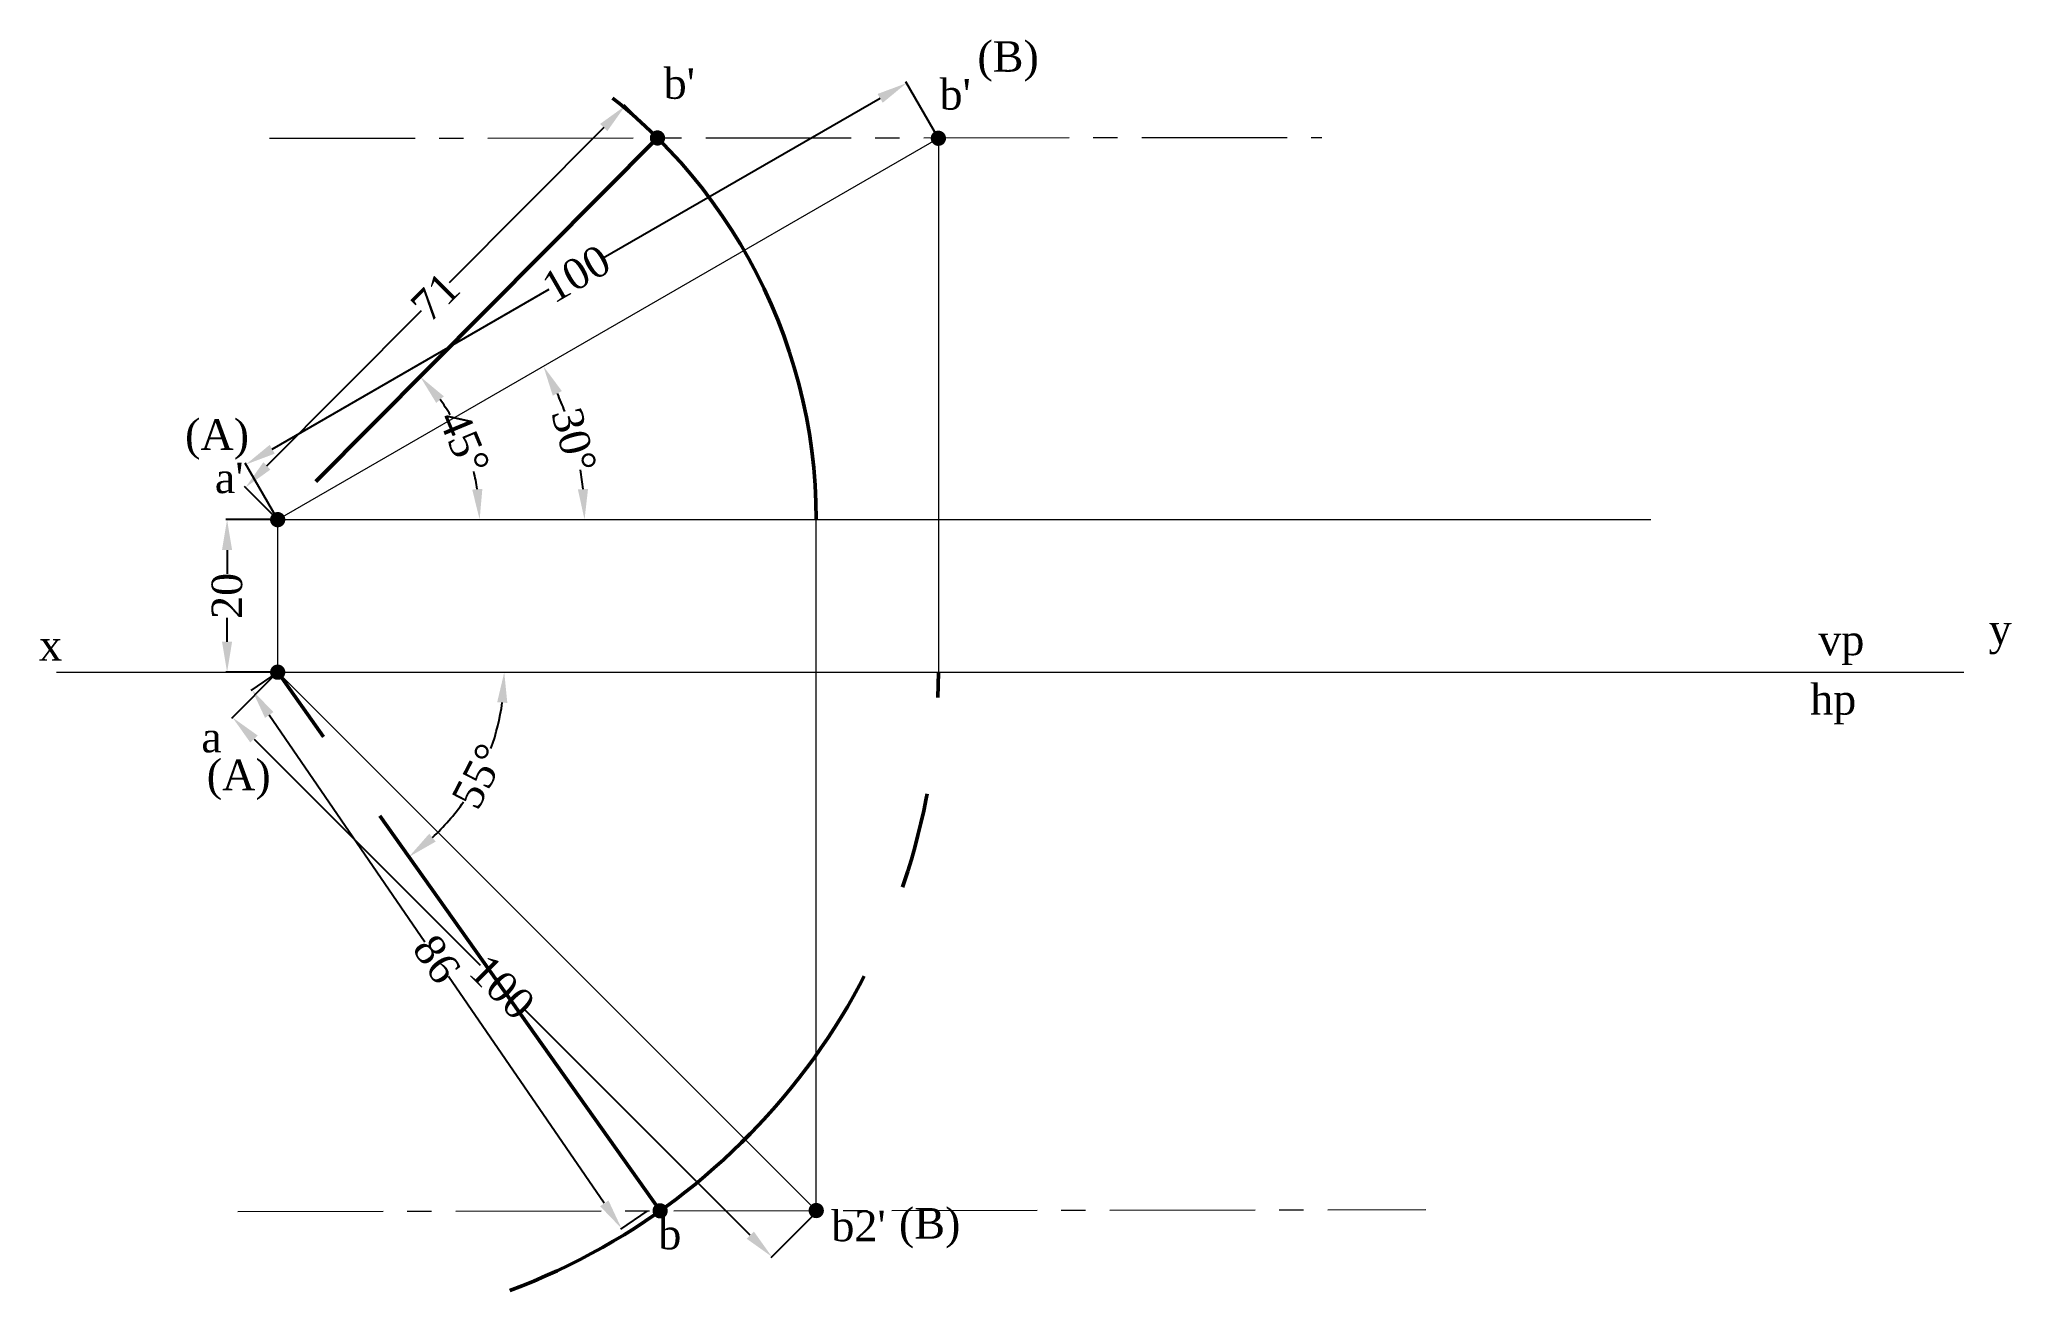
# Paper-space layout 'Layout11' of a CAD drawing. Header units: millimetres. Extents: x 12 to 270, y 1 to 165.
import ezdxf

# ---------------------------------------------------------------- set-up
doc = ezdxf.new("R2010")
doc.units = ezdxf.units.MM
doc.linetypes.add('CENTER2', pattern=[28.575, 19.05, -3.175, 3.175, -3.175])
doc.linetypes.add('CENTERX2', pattern=[101.6, 63.5, -12.7, 12.7, -12.7])
for name, color, linetype, lineweight in [('center line', 250, 'CENTER2', 5), ('projection line', 250, 'Continuous', 5), ('text', 212, 'CENTERX2', 5), ('visible line', 5, 'CENTERX2', 50), ('xy', 1, 'Continuous', 15)]:
    doc.layers.add(name, color=color, linetype=linetype, lineweight=lineweight)
doc.styles.get("Standard").update_dxf_attribs({"font": 'times.ttf', "height": 4})
doc.dimstyles.get("Standard").update_dxf_attribs({"dimtxt": 4, "dimasz": 4, "dimexe": 0.18, "dimexo": 0.0625, "dimgap": 0.09, "dimtad": 0, "dimtoh": 1, "dimdec": 0, "dimzin": 0, "dimdsep": 46, "dimtxsty": 'Standard', "dimcen": 0.09, "dimadec": 0, "dimazin": 0, "dimtfac": 1, "dimtdec": 0, "dimtofl": 0, "dimtmove": 0, "dimatfit": 3, "dimfxl": 1, "dimtolj": 1, "dimtzin": 0, "dimarcsym": 0})

# ---------------------------------------------------------------- blocks, each defined once
blk = doc.blocks.new('*D67')
at = {"layer": 'Defpoints', "color": 0, "transparency": 16777216}
for p in [(36.15, 101.72), (42.78, 101.72), (42.78, 81.72)]:
    blk.add_point(p, dxfattribs=at)
at = {"layer": 'projection line', "color": 0, "lineweight": -2, "transparency": 16777216}
for p, q in [((42.72, 101.72), (35.97, 101.72)), ((36.15, 97.72), (36.15, 94.6)), ((36.15, 85.72), (36.15, 88.85)), ((42.72, 81.72), (35.97, 81.72))]:
    blk.add_line(p, q, dxfattribs=at)
at = {"layer": 'projection line', "color": 0, "transparency": 16777216}
for points in [[(35.48, 97.72), (36.81, 97.72), (36.15, 101.72)], [(35.48, 85.72), (36.81, 85.72), (36.15, 81.72)]]:
    blk.add_solid(points, dxfattribs=at)
at = {"layer": 'projection line', "color": 0, "transparency": 16777216, "insert": (36.15, 91.72), "char_height": 4, "attachment_point": 5, "rotation": 90}
blk.add_mtext('\\A1;20', dxfattribs=at)
blk = doc.blocks.new('*D68')
at = {"layer": 'Defpoints', "color": 0, "transparency": 16777216}
for p in [(125.21, 158.95), (129.38, 151.72), (42.78, 101.72)]:
    blk.add_point(p, dxfattribs=at)
at = {"layer": 'projection line', "color": 0, "lineweight": -2, "transparency": 16777216}
for p, q in [((129.35, 151.78), (125.12, 159.11)), ((121.74, 156.95), (85.43, 135.98)), ((42.07, 110.95), (78.38, 131.92)), ((42.75, 101.78), (38.52, 109.11))]:
    blk.add_line(p, q, dxfattribs=at)
at = {"layer": 'projection line', "color": 0, "transparency": 16777216}
for points in [[(121.41, 157.53), (122.08, 156.37), (125.21, 158.95)], [(41.74, 111.53), (42.4, 110.37), (38.61, 108.95)]]:
    blk.add_solid(points, dxfattribs=at)
at = {"layer": 'projection line', "color": 0, "transparency": 16777216, "insert": (81.91, 133.95), "char_height": 4, "attachment_point": 5, "rotation": 30}
blk.add_mtext('\\A1;100', dxfattribs=at)
blk = doc.blocks.new('*D69')
at = {"layer": 'Defpoints', "color": 0, "transparency": 16777216}
for p in [(42.78, 81.72), (36.85, 75.79), (113.49, 11.01)]:
    blk.add_point(p, dxfattribs=at)
at = {"layer": 'projection line', "color": 0, "lineweight": -2, "transparency": 16777216}
for p, q in [((42.73, 81.68), (36.72, 75.66)), ((39.68, 72.96), (69.33, 43.31)), ((104.73, 7.91), (75.08, 37.56)), ((113.44, 10.97), (107.43, 4.95))]:
    blk.add_line(p, q, dxfattribs=at)
at = {"layer": 'projection line', "color": 0, "transparency": 16777216}
for points in [[(40.15, 73.43), (39.2, 72.49), (36.85, 75.79)], [(105.2, 8.38), (104.26, 7.44), (107.56, 5.08)]]:
    blk.add_solid(points, dxfattribs=at)
at = {"layer": 'projection line', "color": 0, "transparency": 16777216, "insert": (72.2, 40.43), "char_height": 4, "attachment_point": 5, "rotation": 315}
blk.add_mtext('\\A1;100', dxfattribs=at)
blk = doc.blocks.new('*D70')
at = {"layer": 'Defpoints', "color": 0, "transparency": 16777216}
for p in [(88.33, 155.97), (92.56, 151.76), (42.78, 101.72)]:
    blk.add_point(p, dxfattribs=at)
at = {"layer": 'projection line', "color": 0, "lineweight": -2, "transparency": 16777216}
for p, q in [((92.52, 151.81), (88.21, 156.1)), ((85.51, 153.13), (65.26, 132.77)), ((41.37, 108.77), (61.63, 129.13)), ((42.73, 101.77), (38.42, 106.06))]:
    blk.add_line(p, q, dxfattribs=at)
at = {"layer": 'projection line', "color": 0, "transparency": 16777216}
for points in [[(85.04, 153.6), (85.99, 152.66), (88.33, 155.97)], [(40.9, 109.24), (41.84, 108.29), (38.55, 105.93)]]:
    blk.add_solid(points, dxfattribs=at)
at = {"layer": 'projection line', "color": 0, "transparency": 16777216, "insert": (63.44, 130.95), "char_height": 4, "attachment_point": 5, "rotation": 45.1462}
blk.add_mtext('\\A1;71', dxfattribs=at)
blk = doc.blocks.new('*D71')
at = {"layer": 'Defpoints', "color": 0, "transparency": 16777216}
for p in [(42.78, 81.72), (91.22, 11.1), (87.85, 8.79)]:
    blk.add_point(p, dxfattribs=at)
at = {"layer": 'projection line', "color": 0, "lineweight": -2, "transparency": 16777216}
for p, q in [((42.73, 81.69), (39.26, 79.31)), ((41.67, 76.11), (62.07, 46.37)), ((85.59, 12.09), (65.18, 41.83)), ((91.17, 11.07), (87.7, 8.69))]:
    blk.add_line(p, q, dxfattribs=at)
at = {"layer": 'projection line', "color": 0, "transparency": 16777216}
for points in [[(42.22, 76.49), (41.12, 75.73), (39.41, 79.41)], [(86.14, 12.46), (85.04, 11.71), (87.85, 8.79)]]:
    blk.add_solid(points, dxfattribs=at)
at = {"layer": 'projection line', "color": 0, "transparency": 16777216, "insert": (63.63, 44.1), "char_height": 4, "attachment_point": 5, "rotation": 304.4489}
blk.add_mtext('\\A1;86', dxfattribs=at)
blk = doc.blocks.new('*D72')
at = {"layer": 'Defpoints', "color": 0, "transparency": 16777216}
for p in [(129.38, 151.72), (82.38, 108.71), (42.78, 101.72), (42.78, 101.72), (222.78, 101.72)]:
    blk.add_point(p, dxfattribs=at)
at = {"layer": 'projection line', "color": 0, "lineweight": -2, "transparency": 16777216}
for start, end in [(20.6388, 24.299), (5.701, 9.3612)]:
    blk.add_arc((42.78, 101.72), 40.22, start, end, dxfattribs=at)
at = {"layer": 'projection line', "color": 0, "transparency": 16777216}
for points in [[(78.84, 117.97), (80.03, 118.58), (77.61, 121.83)], [(83.46, 105.75), (82.13, 105.68), (83, 101.72)]]:
    blk.add_solid(points, dxfattribs=at)
at = {"layer": 'projection line', "color": 0, "transparency": 16777216, "insert": (81.62, 112.13), "char_height": 4, "attachment_point": 5, "rotation": 285}
blk.add_mtext('\\A1;30°', dxfattribs=at)
blk = doc.blocks.new('*D73')
at = {"layer": 'Defpoints', "color": 0, "transparency": 16777216}
for p in [(92.56, 151.76), (68.34, 108.59), (42.78, 101.72), (42.78, 101.72), (222.78, 101.72)]:
    blk.add_point(p, dxfattribs=at)
at = {"layer": 'projection line', "color": 0, "lineweight": -2, "transparency": 16777216}
for start, end in [(31.3206, 36.4787), (8.6675, 13.8256)]:
    blk.add_arc((42.78, 101.72), 26.47, start, end, dxfattribs=at)
at = {"layer": 'projection line', "color": 0, "transparency": 16777216}
for points in [[(63.56, 117.02), (64.56, 117.89), (61.45, 120.48)], [(69.61, 105.76), (68.28, 105.66), (69.25, 101.72)]]:
    blk.add_solid(points, dxfattribs=at)
at = {"layer": 'projection line', "color": 0, "transparency": 16777216, "insert": (67.22, 111.88), "char_height": 4, "attachment_point": 5, "rotation": 292.5731}
blk.add_mtext('\\A1;45°', dxfattribs=at)
blk = doc.blocks.new('*D74')
at = {"layer": 'Defpoints', "color": 0, "transparency": 16777216}
for p in [(13.8, 81.72), (42.78, 81.72), (263.8, 81.72), (66.68, 64.09), (92.91, 11.1)]:
    blk.add_point(p, dxfattribs=at)
at = {"layer": 'projection line', "color": 0, "lineweight": -2, "transparency": 16777216}
for start, end in [(340.2867, 352.2786), (313.0895, 325.0814)]:
    blk.add_arc((42.78, 81.72), 29.7, start, end, dxfattribs=at)
at = {"layer": 'projection line', "color": 0, "transparency": 16777216}
for points in [[(71.55, 77.78), (72.88, 77.69), (72.48, 81.72)], [(63.49, 59.51), (62.65, 60.55), (59.97, 57.5)]]:
    blk.add_solid(points, dxfattribs=at)
at = {"layer": 'projection line', "color": 0, "transparency": 16777216, "insert": (69.17, 68.09), "char_height": 4, "attachment_point": 5, "rotation": 62.684}
blk.add_mtext('\\A1;55°', dxfattribs=at)

psp = doc.layouts.new('Layout11')

# ---------------------------------------------------------------- linework, layer by layer
at = {"layer": 'center line'}
for p, q in [((41.73, 151.72), (179.63, 151.83)), ((37.54, 11.01), (193.25, 11.27))]:
    psp.add_line(p, q, dxfattribs=at)
at = {"layer": 'projection line'}
for p, q in [((42.78, 101.72), (129.38, 151.72)), ((129.38, 151.72), (129.38, 81.72)), ((42.78, 81.72), (42.78, 101.72)), ((42.78, 101.72), (222.78, 101.72)), ((113.37, 11.14), (113.37, 101.72)), ((42.78, 81.72), (113.49, 11.01))]:
    psp.add_line(p, q, dxfattribs=at)
at = {"layer": 'projection line', "const_width": 1}
for points in [[(92.06, 151.76, 1), (93.06, 151.76, 1)], [(128.88, 151.72, 1), (129.88, 151.72, 1)], [(42.28, 101.72, 1), (43.28, 101.72, 1)], [(42.28, 81.72, 1), (43.28, 81.72, 1)], [(92.41, 11.1, 1), (93.41, 11.1, 1)], [(112.87, 11.14, 1), (113.87, 11.14, 1)]]:
    psp.add_lwpolyline(points, format="xyb", close=True, dxfattribs=at)
at = {"layer": 'visible line'}
for p, q in [((92.56, 151.76), (42.78, 101.72)), ((92.91, 11.1), (42.78, 81.72))]:
    psp.add_line(p, q, dxfattribs=at)
for centre, radius, start, end in [((42.78, 101.72), 70.59, 0, 57.9482), ((42.78, 81.72), 86.6, 290.5857, 360)]:
    psp.add_arc(centre, radius, start, end, dxfattribs=at)
at = {"layer": 'xy'}
psp.add_line((13.8, 81.72), (263.8, 81.72), dxfattribs=at)

# ---------------------------------------------------------------- texts
at = {"layer": 'text'}
for s, p in [('(B)', (134.49, 160.44)), ("b'", (93.37, 156.9)), ("b'", (129.53, 155.48)), ('(A)', (30.64, 110.87)), ("a'", (34.54, 105.2)), ('y', (267.04, 85.37)), ('x', (11.5, 83.25)), ('vp', (244.71, 83.96)), ('hp', (243.65, 76.17)), ('a', (32.77, 71.21)), ('(A)', (33.48, 66.25)), ("b2'", (115.35, 7.12)), ('(B)', (124.21, 7.47)), ('b', (92.67, 6.06))]:
    psp.add_text(s, height=4, dxfattribs=at).set_placement(p)

# ---------------------------------------------------------------- dimensions: what is measured, and where the dimension line sits
at = {"layer": 'projection line'}
for p1, p2, distance, picture, middle in [((42.78, 101.72), (129.38, 151.72), 8.35, '*D68', (81.91, 133.95)), ((42.78, 101.72), (92.56, 151.76), 5.97, '*D70', (63.44, 130.95)), ((113.49, 11.01), (42.78, 81.72), 8.39, '*D69', (72.2, 40.43)), ((42.78, 81.72), (91.22, 11.1), -4.09, '*D71', (63.63, 44.1))]:
    dim = psp.add_aligned_dim(p1=p1, p2=p2, distance=distance, dimstyle='Standard', dxfattribs=at)
    dim.commit()
    dim.dimension.update_dxf_attribs({"geometry": picture, "text_midpoint": middle})
for base, line1, line2, picture, middle in [((68.34, 108.59), ((42.78, 101.72), (222.78, 101.72)), ((92.56, 151.76), (42.78, 101.72)), '*D73', (67.22, 111.88)), ((82.38, 108.71), ((42.78, 101.72), (222.78, 101.72)), ((42.78, 101.72), (129.38, 151.72)), '*D72', (81.62, 112.13)), ((66.68, 64.09), ((13.8, 81.72), (263.8, 81.72)), ((92.91, 11.1), (42.78, 81.72)), '*D74', (69.17, 68.09))]:
    dim = psp.add_angular_dim_2l(base=base, line1=line1, line2=line2, dimstyle='Standard', dxfattribs=at)
    dim.commit()
    dim.dimension.update_dxf_attribs({"geometry": picture, "text_midpoint": middle})
dim = psp.add_linear_dim(base=(36.15, 101.72), p1=(42.78, 81.72), p2=(42.78, 101.72), angle=90, dimstyle='Standard', dxfattribs=at)
dim.commit()
dim.dimension.update_dxf_attribs({"geometry": '*D67', "text_midpoint": (36.15, 91.72)})

doc.saveas('drawing.dxf')
